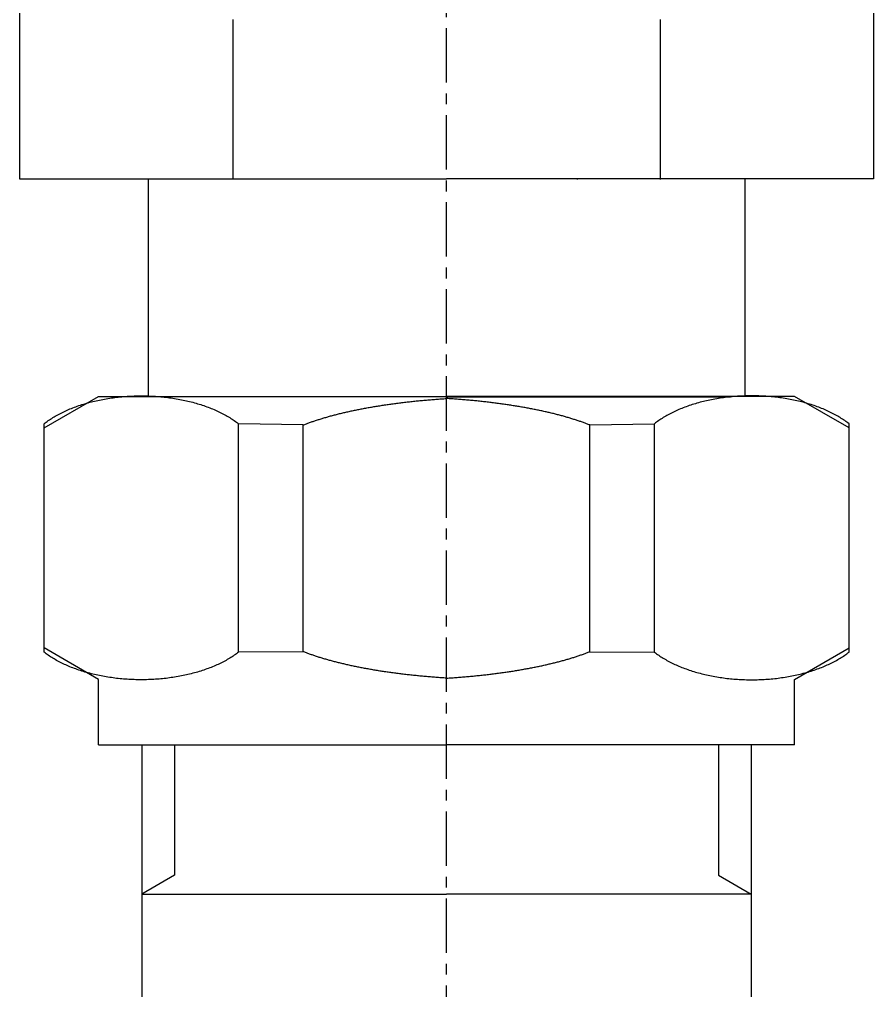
# Model space of a CAD drawing. Extents: x -13.7 to 69.9, y 117.1 to 202.8.
# Drawn here: x 34.22 to 53.85, y 159.96 to 182.28 of the extents above; entities that cross this region are included whole.
import ezdxf

# ---------------------------------------------------------------- set-up
doc = ezdxf.new("R2010")
doc.units = 0
doc.linetypes.add('CENTER', pattern=[2, 1.25, -0.25, 0.25, -0.25])
doc.layers.get('0').update_dxf_attribs({"linetype": 'CONTINUOUS'})
doc.layers.add('CENTER', color=1, linetype='CENTER')

msp = doc.modelspace()

# ---------------------------------------------------------------- linework, layer by layer
at = {"color": 7, "linetype": 'CONTINUOUS'}
for p, q in [((34.22, 182.837), (34.22, 178.61)), ((53.85, 182.837), (53.85, 178.61)), ((39.127, 182.276), (39.127, 178.596)), ((48.942, 182.276), (48.942, 178.596)), ((34.22, 178.61), (44.035, 178.61)), ((37.177, 178.61), (37.177, 173.61)), ((41.035, 178.61), (41.035, 178.596)), ((53.85, 178.61), (44.035, 178.61)), ((47.035, 178.61), (47.035, 178.596)), ((50.893, 178.61), (50.893, 173.61)), ((34.785, 172.889), (36.035, 173.61)), ((36.035, 173.61), (44.035, 173.61)), ((44.035, 173.602), (37.512, 173.602)), ((52.035, 173.61), (44.035, 173.61)), ((44.035, 173.602), (50.558, 173.602)), ((53.285, 172.889), (52.035, 173.61)), ((34.785, 167.736), (34.785, 172.984)), ((39.257, 167.736), (39.257, 172.984)), ((40.74, 172.956), (39.257, 172.984)), ((40.74, 167.747), (40.74, 172.956)), ((47.33, 172.956), (48.813, 172.984)), ((47.33, 167.747), (47.33, 172.956)), ((48.813, 167.736), (48.813, 172.984)), ((53.285, 167.736), (53.285, 172.984)), ((34.785, 167.832), (34.785, 172.889)), ((53.285, 167.832), (53.285, 172.889)), ((36.035, 167.11), (34.785, 167.832)), ((52.035, 167.11), (53.285, 167.832)), ((40.74, 167.747), (39.257, 167.736)), ((47.33, 167.747), (48.813, 167.736)), ((36.035, 165.61), (36.035, 167.11)), ((52.035, 165.61), (52.035, 167.11)), ((36.035, 165.61), (44.035, 165.61)), ((37.035, 165.61), (37.035, 158.707)), ((52.035, 165.61), (44.035, 165.61)), ((51.035, 165.61), (51.035, 158.707)), ((37.785, 162.61), (37.035, 162.177)), ((50.285, 162.61), (51.035, 162.177)), ((37.035, 162.177), (44.035, 162.177)), ((51.035, 162.177), (44.035, 162.177))]:
    msp.add_line(p, q, dxfattribs=at)
at = {"color": 3, "linetype": 'CONTINUOUS'}
for p, q in [((37.785, 165.61), (37.785, 162.61)), ((50.285, 165.61), (50.285, 162.61))]:
    msp.add_line(p, q, dxfattribs=at)
at = {"color": 7, "linetype": 'CONTINUOUS'}
for points in [[(34.785, 172.984, 0), (34.809, 173.003, 0), (34.833, 173.021, 0), (34.858, 173.039, 0), (34.883, 173.057, 0), (34.909, 173.075, 0), (34.935, 173.092, 0), (34.962, 173.109, 0), (34.989, 173.126, 0), (35.017, 173.143, 0), (35.045, 173.159, 0), (35.074, 173.175, 0), (35.103, 173.191, 0), (35.132, 173.207, 0), (35.162, 173.223, 0), (35.192, 173.238, 0), (35.223, 173.253, 0), (35.254, 173.268, 0), (35.285, 173.282, 0), (35.317, 173.297, 0), (35.349, 173.31, 0), (35.382, 173.324, 0), (35.415, 173.338, 0), (35.448, 173.351, 0), (35.482, 173.364, 0), (35.516, 173.376, 0), (35.55, 173.389, 0), (35.585, 173.401, 0), (35.62, 173.412, 0), (35.655, 173.424, 0), (35.691, 173.435, 0), (35.727, 173.446, 0), (35.763, 173.456, 0), (35.799, 173.467, 0), (35.836, 173.477, 0), (35.873, 173.486, 0), (35.91, 173.496, 0), (35.947, 173.505, 0), (35.985, 173.513, 0), (36.023, 173.522, 0), (36.061, 173.53, 0), (36.1, 173.538, 0), (36.138, 173.545, 0), (36.177, 173.552, 0), (36.216, 173.559, 0), (36.255, 173.566, 0), (36.294, 173.572, 0), (36.334, 173.578, 0), (36.373, 173.583, 0), (36.413, 173.589, 0), (36.453, 173.593, 0), (36.493, 173.598, 0), (36.533, 173.602, 0), (36.574, 173.606, 0), (36.614, 173.61, 0), (36.654, 173.613, 0), (36.695, 173.616, 0), (36.736, 173.618, 0), (36.776, 173.62, 0), (36.817, 173.622, 0), (36.858, 173.624, 0), (36.898, 173.625, 0), (36.939, 173.626, 0), (36.98, 173.626, 0), (37.021, 173.626, 0), (37.062, 173.626, 0), (37.103, 173.626, 0), (37.144, 173.625, 0), (37.184, 173.624, 0), (37.225, 173.622, 0), (37.266, 173.62, 0), (37.306, 173.618, 0), (37.347, 173.616, 0), (37.388, 173.613, 0), (37.428, 173.61, 0), (37.468, 173.606, 0), (37.509, 173.602, 0), (37.549, 173.598, 0), (37.589, 173.593, 0), (37.629, 173.589, 0), (37.668, 173.583, 0), (37.708, 173.578, 0), (37.748, 173.572, 0), (37.787, 173.566, 0), (37.826, 173.559, 0), (37.865, 173.552, 0), (37.904, 173.545, 0), (37.942, 173.538, 0), (37.981, 173.53, 0), (38.019, 173.522, 0), (38.057, 173.513, 0), (38.094, 173.505, 0), (38.132, 173.496, 0), (38.169, 173.486, 0), (38.206, 173.477, 0), (38.243, 173.467, 0), (38.279, 173.456, 0), (38.315, 173.446, 0), (38.351, 173.435, 0), (38.387, 173.424, 0), (38.422, 173.412, 0), (38.457, 173.401, 0), (38.492, 173.389, 0), (38.526, 173.376, 0), (38.56, 173.364, 0), (38.594, 173.351, 0), (38.627, 173.338, 0), (38.66, 173.324, 0), (38.692, 173.31, 0), (38.725, 173.297, 0), (38.757, 173.282, 0), (38.788, 173.268, 0), (38.819, 173.253, 0), (38.85, 173.238, 0), (38.88, 173.223, 0), (38.91, 173.207, 0), (38.939, 173.191, 0), (38.968, 173.175, 0), (38.997, 173.159, 0), (39.025, 173.143, 0), (39.052, 173.126, 0), (39.08, 173.109, 0), (39.106, 173.092, 0), (39.133, 173.075, 0), (39.158, 173.057, 0), (39.184, 173.039, 0), (39.209, 173.021, 0), (39.233, 173.003, 0), (39.257, 172.984, 0)], [(53.285, 172.984, 0), (53.261, 173.003, 0), (53.237, 173.021, 0), (53.212, 173.039, 0), (53.186, 173.057, 0), (53.16, 173.075, 0), (53.134, 173.092, 0), (53.108, 173.109, 0), (53.08, 173.126, 0), (53.053, 173.143, 0), (53.025, 173.159, 0), (52.996, 173.175, 0), (52.967, 173.191, 0), (52.938, 173.207, 0), (52.908, 173.223, 0), (52.877, 173.238, 0), (52.847, 173.253, 0), (52.816, 173.268, 0), (52.784, 173.282, 0), (52.752, 173.297, 0), (52.72, 173.31, 0), (52.688, 173.324, 0), (52.655, 173.338, 0), (52.621, 173.351, 0), (52.588, 173.364, 0), (52.554, 173.376, 0), (52.52, 173.389, 0), (52.485, 173.401, 0), (52.45, 173.412, 0), (52.415, 173.424, 0), (52.379, 173.435, 0), (52.343, 173.446, 0), (52.307, 173.456, 0), (52.271, 173.467, 0), (52.234, 173.477, 0), (52.197, 173.486, 0), (52.16, 173.496, 0), (52.122, 173.505, 0), (52.085, 173.513, 0), (52.047, 173.522, 0), (52.008, 173.53, 0), (51.97, 173.538, 0), (51.931, 173.545, 0), (51.893, 173.552, 0), (51.854, 173.559, 0), (51.815, 173.566, 0), (51.775, 173.572, 0), (51.736, 173.578, 0), (51.696, 173.583, 0), (51.657, 173.589, 0), (51.617, 173.593, 0), (51.577, 173.598, 0), (51.536, 173.602, 0), (51.496, 173.606, 0), (51.456, 173.61, 0), (51.415, 173.613, 0), (51.375, 173.616, 0), (51.334, 173.618, 0), (51.294, 173.62, 0), (51.253, 173.622, 0), (51.212, 173.624, 0), (51.171, 173.625, 0), (51.13, 173.626, 0), (51.09, 173.626, 0), (51.049, 173.626, 0), (51.008, 173.626, 0), (50.967, 173.626, 0), (50.926, 173.625, 0), (50.886, 173.624, 0), (50.845, 173.622, 0), (50.804, 173.62, 0), (50.763, 173.618, 0), (50.723, 173.616, 0), (50.682, 173.613, 0), (50.642, 173.61, 0), (50.601, 173.606, 0), (50.561, 173.602, 0), (50.521, 173.598, 0), (50.481, 173.593, 0), (50.441, 173.589, 0), (50.401, 173.583, 0), (50.362, 173.578, 0), (50.322, 173.572, 0), (50.283, 173.566, 0), (50.244, 173.559, 0), (50.205, 173.552, 0), (50.166, 173.545, 0), (50.127, 173.538, 0), (50.089, 173.53, 0), (50.051, 173.522, 0), (50.013, 173.513, 0), (49.975, 173.505, 0), (49.938, 173.496, 0), (49.901, 173.486, 0), (49.864, 173.477, 0), (49.827, 173.467, 0), (49.791, 173.456, 0), (49.754, 173.446, 0), (49.718, 173.435, 0), (49.683, 173.424, 0), (49.648, 173.412, 0), (49.613, 173.401, 0), (49.578, 173.389, 0), (49.544, 173.376, 0), (49.51, 173.364, 0), (49.476, 173.351, 0), (49.443, 173.338, 0), (49.41, 173.324, 0), (49.377, 173.31, 0), (49.345, 173.297, 0), (49.313, 173.282, 0), (49.282, 173.268, 0), (49.251, 173.253, 0), (49.22, 173.238, 0), (49.19, 173.223, 0), (49.16, 173.207, 0), (49.131, 173.191, 0), (49.102, 173.175, 0), (49.073, 173.159, 0), (49.045, 173.143, 0), (49.017, 173.126, 0), (48.99, 173.109, 0), (48.963, 173.092, 0), (48.937, 173.075, 0), (48.911, 173.057, 0), (48.886, 173.039, 0), (48.861, 173.021, 0), (48.837, 173.003, 0), (48.813, 172.984, 0)], [(40.74, 172.956, 0), (40.758, 172.963, 0), (40.777, 172.97, 0), (40.795, 172.978, 0), (40.814, 172.985, 0), (40.833, 172.992, 0), (40.851, 172.999, 0), (40.87, 173.005, 0), (40.89, 173.012, 0), (40.909, 173.019, 0), (40.929, 173.026, 0), (40.948, 173.033, 0), (40.968, 173.04, 0), (40.988, 173.047, 0), (41.008, 173.053, 0), (41.028, 173.06, 0), (41.049, 173.067, 0), (41.069, 173.073, 0), (41.09, 173.08, 0), (41.111, 173.086, 0), (41.132, 173.093, 0), (41.153, 173.1, 0), (41.174, 173.106, 0), (41.195, 173.112, 0), (41.217, 173.119, 0), (41.238, 173.125, 0), (41.26, 173.132, 0), (41.282, 173.138, 0), (41.304, 173.144, 0), (41.326, 173.15, 0), (41.348, 173.157, 0), (41.371, 173.163, 0), (41.393, 173.169, 0), (41.416, 173.175, 0), (41.439, 173.181, 0), (41.462, 173.187, 0), (41.485, 173.193, 0), (41.508, 173.199, 0), (41.531, 173.205, 0), (41.555, 173.211, 0), (41.578, 173.217, 0), (41.602, 173.222, 0), (41.626, 173.228, 0), (41.65, 173.234, 0), (41.674, 173.24, 0), (41.698, 173.245, 0), (41.722, 173.251, 0), (41.747, 173.256, 0), (41.771, 173.262, 0), (41.796, 173.267, 0), (41.821, 173.273, 0), (41.845, 173.278, 0), (41.87, 173.284, 0), (41.895, 173.289, 0), (41.921, 173.294, 0), (41.946, 173.299, 0), (41.971, 173.305, 0), (41.997, 173.31, 0), (42.023, 173.315, 0), (42.048, 173.32, 0), (42.074, 173.325, 0), (42.1, 173.33, 0), (42.126, 173.335, 0), (42.153, 173.34, 0), (42.179, 173.345, 0), (42.205, 173.35, 0), (42.232, 173.355, 0), (42.258, 173.359, 0), (42.285, 173.364, 0), (42.312, 173.369, 0), (42.339, 173.373, 0), (42.366, 173.378, 0), (42.393, 173.382, 0), (42.42, 173.387, 0), (42.447, 173.391, 0), (42.475, 173.396, 0), (42.502, 173.4, 0), (42.53, 173.405, 0), (42.557, 173.409, 0), (42.585, 173.413, 0), (42.613, 173.417, 0), (42.641, 173.421, 0), (42.669, 173.426, 0), (42.697, 173.43, 0), (42.725, 173.434, 0), (42.753, 173.438, 0), (42.782, 173.442, 0), (42.81, 173.445, 0), (42.839, 173.449, 0), (42.867, 173.453, 0), (42.896, 173.457, 0), (42.925, 173.461, 0), (42.953, 173.464, 0), (42.982, 173.468, 0), (43.011, 173.471, 0), (43.04, 173.475, 0), (43.069, 173.478, 0), (43.099, 173.482, 0), (43.128, 173.485, 0), (43.157, 173.489, 0), (43.187, 173.492, 0), (43.216, 173.495, 0), (43.246, 173.498, 0), (43.275, 173.501, 0), (43.305, 173.505, 0), (43.335, 173.508, 0), (43.365, 173.511, 0), (43.395, 173.514, 0), (43.425, 173.516, 0), (43.455, 173.519, 0), (43.485, 173.522, 0), (43.515, 173.525, 0), (43.545, 173.528, 0), (43.575, 173.53, 0), (43.605, 173.533, 0), (43.636, 173.536, 0), (43.666, 173.538, 0), (43.697, 173.541, 0), (43.727, 173.543, 0), (43.758, 173.545, 0), (43.788, 173.548, 0), (43.819, 173.55, 0), (43.85, 173.552, 0), (43.88, 173.554, 0), (43.911, 173.557, 0), (43.942, 173.559, 0), (43.973, 173.561, 0), (44.004, 173.563, 0), (44.035, 173.565, 0)], [(47.33, 172.956, 0), (47.312, 172.963, 0), (47.293, 172.97, 0), (47.275, 172.978, 0), (47.256, 172.985, 0), (47.237, 172.992, 0), (47.218, 172.999, 0), (47.199, 173.005, 0), (47.18, 173.012, 0), (47.161, 173.019, 0), (47.141, 173.026, 0), (47.121, 173.033, 0), (47.102, 173.04, 0), (47.082, 173.047, 0), (47.062, 173.053, 0), (47.041, 173.06, 0), (47.021, 173.067, 0), (47.001, 173.073, 0), (46.98, 173.08, 0), (46.959, 173.086, 0), (46.938, 173.093, 0), (46.917, 173.1, 0), (46.896, 173.106, 0), (46.874, 173.112, 0), (46.853, 173.119, 0), (46.831, 173.125, 0), (46.81, 173.132, 0), (46.788, 173.138, 0), (46.766, 173.144, 0), (46.744, 173.15, 0), (46.721, 173.157, 0), (46.699, 173.163, 0), (46.676, 173.169, 0), (46.654, 173.175, 0), (46.631, 173.181, 0), (46.608, 173.187, 0), (46.585, 173.193, 0), (46.562, 173.199, 0), (46.538, 173.205, 0), (46.515, 173.211, 0), (46.491, 173.217, 0), (46.468, 173.222, 0), (46.444, 173.228, 0), (46.42, 173.234, 0), (46.396, 173.24, 0), (46.372, 173.245, 0), (46.347, 173.251, 0), (46.323, 173.256, 0), (46.299, 173.262, 0), (46.274, 173.267, 0), (46.249, 173.273, 0), (46.224, 173.278, 0), (46.199, 173.284, 0), (46.174, 173.289, 0), (46.149, 173.294, 0), (46.124, 173.299, 0), (46.098, 173.305, 0), (46.073, 173.31, 0), (46.047, 173.315, 0), (46.021, 173.32, 0), (45.995, 173.325, 0), (45.969, 173.33, 0), (45.943, 173.335, 0), (45.917, 173.34, 0), (45.891, 173.345, 0), (45.865, 173.35, 0), (45.838, 173.355, 0), (45.812, 173.359, 0), (45.785, 173.364, 0), (45.758, 173.369, 0), (45.731, 173.373, 0), (45.704, 173.378, 0), (45.677, 173.382, 0), (45.65, 173.387, 0), (45.623, 173.391, 0), (45.595, 173.396, 0), (45.568, 173.4, 0), (45.54, 173.405, 0), (45.513, 173.409, 0), (45.485, 173.413, 0), (45.457, 173.417, 0), (45.429, 173.421, 0), (45.401, 173.426, 0), (45.373, 173.43, 0), (45.345, 173.434, 0), (45.316, 173.438, 0), (45.288, 173.442, 0), (45.26, 173.445, 0), (45.231, 173.449, 0), (45.203, 173.453, 0), (45.174, 173.457, 0), (45.145, 173.461, 0), (45.116, 173.464, 0), (45.087, 173.468, 0), (45.058, 173.471, 0), (45.029, 173.475, 0), (45, 173.478, 0), (44.971, 173.482, 0), (44.942, 173.485, 0), (44.912, 173.489, 0), (44.883, 173.492, 0), (44.853, 173.495, 0), (44.824, 173.498, 0), (44.794, 173.501, 0), (44.765, 173.505, 0), (44.735, 173.508, 0), (44.705, 173.511, 0), (44.675, 173.514, 0), (44.645, 173.516, 0), (44.615, 173.519, 0), (44.585, 173.522, 0), (44.555, 173.525, 0), (44.525, 173.528, 0), (44.495, 173.53, 0), (44.464, 173.533, 0), (44.434, 173.536, 0), (44.404, 173.538, 0), (44.373, 173.541, 0), (44.343, 173.543, 0), (44.312, 173.545, 0), (44.281, 173.548, 0), (44.251, 173.55, 0), (44.22, 173.552, 0), (44.189, 173.554, 0), (44.158, 173.557, 0), (44.128, 173.559, 0), (44.097, 173.561, 0), (44.066, 173.563, 0), (44.035, 173.565, 0)], [(39.257, 167.736, 0), (39.233, 167.718, 0), (39.209, 167.7, 0), (39.184, 167.682, 0), (39.158, 167.665, 0), (39.133, 167.647, 0), (39.106, 167.63, 0), (39.08, 167.613, 0), (39.052, 167.596, 0), (39.025, 167.58, 0), (38.997, 167.564, 0), (38.968, 167.548, 0), (38.939, 167.532, 0), (38.91, 167.516, 0), (38.88, 167.501, 0), (38.85, 167.486, 0), (38.819, 167.471, 0), (38.788, 167.456, 0), (38.757, 167.442, 0), (38.725, 167.428, 0), (38.692, 167.414, 0), (38.66, 167.401, 0), (38.627, 167.387, 0), (38.594, 167.374, 0), (38.56, 167.361, 0), (38.526, 167.349, 0), (38.492, 167.337, 0), (38.457, 167.325, 0), (38.422, 167.313, 0), (38.387, 167.302, 0), (38.351, 167.291, 0), (38.315, 167.28, 0), (38.279, 167.27, 0), (38.243, 167.26, 0), (38.206, 167.25, 0), (38.169, 167.24, 0), (38.132, 167.231, 0), (38.094, 167.222, 0), (38.057, 167.213, 0), (38.019, 167.205, 0), (37.981, 167.197, 0), (37.942, 167.189, 0), (37.904, 167.182, 0), (37.865, 167.175, 0), (37.826, 167.168, 0), (37.787, 167.162, 0), (37.748, 167.156, 0), (37.708, 167.15, 0), (37.668, 167.144, 0), (37.629, 167.139, 0), (37.589, 167.134, 0), (37.549, 167.13, 0), (37.509, 167.126, 0), (37.468, 167.122, 0), (37.428, 167.118, 0), (37.388, 167.115, 0), (37.347, 167.112, 0), (37.306, 167.11, 0), (37.266, 167.108, 0), (37.225, 167.106, 0), (37.184, 167.104, 0), (37.144, 167.103, 0), (37.103, 167.102, 0), (37.062, 167.102, 0), (37.021, 167.102, 0), (36.98, 167.102, 0), (36.939, 167.102, 0), (36.898, 167.103, 0), (36.858, 167.104, 0), (36.817, 167.106, 0), (36.776, 167.108, 0), (36.736, 167.11, 0), (36.695, 167.112, 0), (36.654, 167.115, 0), (36.614, 167.118, 0), (36.574, 167.122, 0), (36.533, 167.126, 0), (36.493, 167.13, 0), (36.453, 167.134, 0), (36.413, 167.139, 0), (36.373, 167.144, 0), (36.334, 167.15, 0), (36.294, 167.156, 0), (36.255, 167.162, 0), (36.216, 167.168, 0), (36.177, 167.175, 0), (36.138, 167.182, 0), (36.1, 167.189, 0), (36.061, 167.197, 0), (36.023, 167.205, 0), (35.985, 167.213, 0), (35.947, 167.222, 0), (35.91, 167.231, 0), (35.873, 167.24, 0), (35.836, 167.25, 0), (35.799, 167.26, 0), (35.763, 167.27, 0), (35.727, 167.28, 0), (35.691, 167.291, 0), (35.655, 167.302, 0), (35.62, 167.313, 0), (35.585, 167.325, 0), (35.55, 167.337, 0), (35.516, 167.349, 0), (35.482, 167.361, 0), (35.448, 167.374, 0), (35.415, 167.387, 0), (35.382, 167.401, 0), (35.349, 167.414, 0), (35.317, 167.428, 0), (35.285, 167.442, 0), (35.254, 167.456, 0), (35.223, 167.471, 0), (35.192, 167.486, 0), (35.162, 167.501, 0), (35.132, 167.516, 0), (35.103, 167.532, 0), (35.074, 167.548, 0), (35.045, 167.564, 0), (35.017, 167.58, 0), (34.989, 167.596, 0), (34.962, 167.613, 0), (34.935, 167.63, 0), (34.909, 167.647, 0), (34.883, 167.665, 0), (34.858, 167.682, 0), (34.833, 167.7, 0), (34.809, 167.718, 0), (34.785, 167.736, 0)], [(44.035, 167.139, 0), (44.004, 167.141, 0), (43.973, 167.143, 0), (43.942, 167.145, 0), (43.911, 167.147, 0), (43.88, 167.149, 0), (43.85, 167.151, 0), (43.819, 167.154, 0), (43.788, 167.156, 0), (43.758, 167.158, 0), (43.727, 167.161, 0), (43.697, 167.163, 0), (43.666, 167.166, 0), (43.636, 167.168, 0), (43.605, 167.171, 0), (43.575, 167.173, 0), (43.545, 167.176, 0), (43.515, 167.179, 0), (43.485, 167.181, 0), (43.455, 167.184, 0), (43.425, 167.187, 0), (43.395, 167.19, 0), (43.365, 167.193, 0), (43.335, 167.196, 0), (43.305, 167.199, 0), (43.275, 167.202, 0), (43.246, 167.205, 0), (43.216, 167.209, 0), (43.187, 167.212, 0), (43.157, 167.215, 0), (43.128, 167.218, 0), (43.099, 167.222, 0), (43.069, 167.225, 0), (43.04, 167.229, 0), (43.011, 167.232, 0), (42.982, 167.236, 0), (42.953, 167.239, 0), (42.925, 167.243, 0), (42.896, 167.247, 0), (42.867, 167.251, 0), (42.839, 167.254, 0), (42.81, 167.258, 0), (42.782, 167.262, 0), (42.753, 167.266, 0), (42.725, 167.27, 0), (42.697, 167.274, 0), (42.669, 167.278, 0), (42.641, 167.282, 0), (42.613, 167.286, 0), (42.585, 167.29, 0), (42.557, 167.295, 0), (42.53, 167.299, 0), (42.502, 167.303, 0), (42.475, 167.308, 0), (42.447, 167.312, 0), (42.42, 167.317, 0), (42.393, 167.321, 0), (42.366, 167.326, 0), (42.339, 167.33, 0), (42.312, 167.335, 0), (42.285, 167.34, 0), (42.258, 167.344, 0), (42.232, 167.349, 0), (42.205, 167.354, 0), (42.179, 167.359, 0), (42.153, 167.364, 0), (42.126, 167.368, 0), (42.1, 167.373, 0), (42.074, 167.378, 0), (42.048, 167.384, 0), (42.023, 167.389, 0), (41.997, 167.394, 0), (41.971, 167.399, 0), (41.946, 167.404, 0), (41.921, 167.409, 0), (41.895, 167.415, 0), (41.87, 167.42, 0), (41.845, 167.425, 0), (41.821, 167.431, 0), (41.796, 167.436, 0), (41.771, 167.442, 0), (41.747, 167.447, 0), (41.722, 167.453, 0), (41.698, 167.458, 0), (41.674, 167.464, 0), (41.65, 167.47, 0), (41.626, 167.475, 0), (41.602, 167.481, 0), (41.578, 167.487, 0), (41.555, 167.493, 0), (41.531, 167.499, 0), (41.508, 167.505, 0), (41.485, 167.511, 0), (41.462, 167.517, 0), (41.439, 167.523, 0), (41.416, 167.529, 0), (41.393, 167.535, 0), (41.371, 167.541, 0), (41.348, 167.547, 0), (41.326, 167.553, 0), (41.304, 167.559, 0), (41.282, 167.566, 0), (41.26, 167.572, 0), (41.238, 167.578, 0), (41.217, 167.585, 0), (41.195, 167.591, 0), (41.174, 167.598, 0), (41.153, 167.604, 0), (41.132, 167.611, 0), (41.111, 167.617, 0), (41.09, 167.624, 0), (41.069, 167.63, 0), (41.049, 167.637, 0), (41.028, 167.644, 0), (41.008, 167.65, 0), (40.988, 167.657, 0), (40.968, 167.664, 0), (40.948, 167.671, 0), (40.929, 167.677, 0), (40.909, 167.684, 0), (40.89, 167.691, 0), (40.87, 167.698, 0), (40.851, 167.705, 0), (40.833, 167.712, 0), (40.814, 167.719, 0), (40.795, 167.726, 0), (40.777, 167.733, 0), (40.758, 167.74, 0), (40.74, 167.747, 0)], [(44.035, 167.139, 0), (44.066, 167.141, 0), (44.097, 167.143, 0), (44.128, 167.145, 0), (44.158, 167.147, 0), (44.189, 167.149, 0), (44.22, 167.151, 0), (44.251, 167.154, 0), (44.281, 167.156, 0), (44.312, 167.158, 0), (44.343, 167.161, 0), (44.373, 167.163, 0), (44.404, 167.166, 0), (44.434, 167.168, 0), (44.464, 167.171, 0), (44.495, 167.173, 0), (44.525, 167.176, 0), (44.555, 167.179, 0), (44.585, 167.181, 0), (44.615, 167.184, 0), (44.645, 167.187, 0), (44.675, 167.19, 0), (44.705, 167.193, 0), (44.735, 167.196, 0), (44.765, 167.199, 0), (44.794, 167.202, 0), (44.824, 167.205, 0), (44.853, 167.209, 0), (44.883, 167.212, 0), (44.912, 167.215, 0), (44.942, 167.218, 0), (44.971, 167.222, 0), (45, 167.225, 0), (45.029, 167.229, 0), (45.058, 167.232, 0), (45.087, 167.236, 0), (45.116, 167.239, 0), (45.145, 167.243, 0), (45.174, 167.247, 0), (45.203, 167.251, 0), (45.231, 167.254, 0), (45.26, 167.258, 0), (45.288, 167.262, 0), (45.316, 167.266, 0), (45.345, 167.27, 0), (45.373, 167.274, 0), (45.401, 167.278, 0), (45.429, 167.282, 0), (45.457, 167.286, 0), (45.485, 167.29, 0), (45.513, 167.295, 0), (45.54, 167.299, 0), (45.568, 167.303, 0), (45.595, 167.308, 0), (45.623, 167.312, 0), (45.65, 167.317, 0), (45.677, 167.321, 0), (45.704, 167.326, 0), (45.731, 167.33, 0), (45.758, 167.335, 0), (45.785, 167.34, 0), (45.812, 167.344, 0), (45.838, 167.349, 0), (45.865, 167.354, 0), (45.891, 167.359, 0), (45.917, 167.364, 0), (45.943, 167.368, 0), (45.969, 167.373, 0), (45.995, 167.378, 0), (46.021, 167.384, 0), (46.047, 167.389, 0), (46.073, 167.394, 0), (46.098, 167.399, 0), (46.124, 167.404, 0), (46.149, 167.409, 0), (46.174, 167.415, 0), (46.199, 167.42, 0), (46.224, 167.425, 0), (46.249, 167.431, 0), (46.274, 167.436, 0), (46.299, 167.442, 0), (46.323, 167.447, 0), (46.347, 167.453, 0), (46.372, 167.458, 0), (46.396, 167.464, 0), (46.42, 167.47, 0), (46.444, 167.475, 0), (46.468, 167.481, 0), (46.491, 167.487, 0), (46.515, 167.493, 0), (46.538, 167.499, 0), (46.562, 167.505, 0), (46.585, 167.511, 0), (46.608, 167.517, 0), (46.631, 167.523, 0), (46.654, 167.529, 0), (46.676, 167.535, 0), (46.699, 167.541, 0), (46.721, 167.547, 0), (46.744, 167.553, 0), (46.766, 167.559, 0), (46.788, 167.566, 0), (46.81, 167.572, 0), (46.831, 167.578, 0), (46.853, 167.585, 0), (46.874, 167.591, 0), (46.896, 167.598, 0), (46.917, 167.604, 0), (46.938, 167.611, 0), (46.959, 167.617, 0), (46.98, 167.624, 0), (47.001, 167.63, 0), (47.021, 167.637, 0), (47.041, 167.644, 0), (47.062, 167.65, 0), (47.082, 167.657, 0), (47.102, 167.664, 0), (47.121, 167.671, 0), (47.141, 167.677, 0), (47.161, 167.684, 0), (47.18, 167.691, 0), (47.199, 167.698, 0), (47.218, 167.705, 0), (47.237, 167.712, 0), (47.256, 167.719, 0), (47.275, 167.726, 0), (47.293, 167.733, 0), (47.312, 167.74, 0), (47.33, 167.747, 0)], [(48.813, 167.736, 0), (48.837, 167.718, 0), (48.861, 167.7, 0), (48.886, 167.682, 0), (48.911, 167.665, 0), (48.937, 167.647, 0), (48.963, 167.63, 0), (48.99, 167.613, 0), (49.017, 167.596, 0), (49.045, 167.58, 0), (49.073, 167.564, 0), (49.102, 167.548, 0), (49.131, 167.532, 0), (49.16, 167.516, 0), (49.19, 167.501, 0), (49.22, 167.486, 0), (49.251, 167.471, 0), (49.282, 167.456, 0), (49.313, 167.442, 0), (49.345, 167.428, 0), (49.377, 167.414, 0), (49.41, 167.401, 0), (49.443, 167.387, 0), (49.476, 167.374, 0), (49.51, 167.361, 0), (49.544, 167.349, 0), (49.578, 167.337, 0), (49.613, 167.325, 0), (49.648, 167.313, 0), (49.683, 167.302, 0), (49.718, 167.291, 0), (49.754, 167.28, 0), (49.791, 167.27, 0), (49.827, 167.26, 0), (49.864, 167.25, 0), (49.901, 167.24, 0), (49.938, 167.231, 0), (49.975, 167.222, 0), (50.013, 167.213, 0), (50.051, 167.205, 0), (50.089, 167.197, 0), (50.127, 167.189, 0), (50.166, 167.182, 0), (50.205, 167.175, 0), (50.244, 167.168, 0), (50.283, 167.162, 0), (50.322, 167.156, 0), (50.362, 167.15, 0), (50.401, 167.144, 0), (50.441, 167.139, 0), (50.481, 167.134, 0), (50.521, 167.13, 0), (50.561, 167.126, 0), (50.601, 167.122, 0), (50.642, 167.118, 0), (50.682, 167.115, 0), (50.723, 167.112, 0), (50.763, 167.11, 0), (50.804, 167.108, 0), (50.845, 167.106, 0), (50.886, 167.104, 0), (50.926, 167.103, 0), (50.967, 167.102, 0), (51.008, 167.102, 0), (51.049, 167.102, 0), (51.09, 167.102, 0), (51.13, 167.102, 0), (51.171, 167.103, 0), (51.212, 167.104, 0), (51.253, 167.106, 0), (51.294, 167.108, 0), (51.334, 167.11, 0), (51.375, 167.112, 0), (51.415, 167.115, 0), (51.456, 167.118, 0), (51.496, 167.122, 0), (51.536, 167.126, 0), (51.577, 167.13, 0), (51.617, 167.134, 0), (51.657, 167.139, 0), (51.696, 167.144, 0), (51.736, 167.15, 0), (51.775, 167.156, 0), (51.815, 167.162, 0), (51.854, 167.168, 0), (51.893, 167.175, 0), (51.931, 167.182, 0), (51.97, 167.189, 0), (52.008, 167.197, 0), (52.047, 167.205, 0), (52.085, 167.213, 0), (52.122, 167.222, 0), (52.16, 167.231, 0), (52.197, 167.24, 0), (52.234, 167.25, 0), (52.271, 167.26, 0), (52.307, 167.27, 0), (52.343, 167.28, 0), (52.379, 167.291, 0), (52.415, 167.302, 0), (52.45, 167.313, 0), (52.485, 167.325, 0), (52.52, 167.337, 0), (52.554, 167.349, 0), (52.588, 167.361, 0), (52.621, 167.374, 0), (52.655, 167.387, 0), (52.688, 167.401, 0), (52.72, 167.414, 0), (52.752, 167.428, 0), (52.784, 167.442, 0), (52.816, 167.456, 0), (52.847, 167.471, 0), (52.877, 167.486, 0), (52.908, 167.501, 0), (52.938, 167.516, 0), (52.967, 167.532, 0), (52.996, 167.548, 0), (53.025, 167.564, 0), (53.053, 167.58, 0), (53.08, 167.596, 0), (53.108, 167.613, 0), (53.134, 167.63, 0), (53.16, 167.647, 0), (53.186, 167.665, 0), (53.212, 167.682, 0), (53.237, 167.7, 0), (53.261, 167.718, 0), (53.285, 167.736, 0)]]:
    msp.add_polyline3d(points, dxfattribs=at)
at = {"layer": 'CENTER', "color": 1, "linetype": 'CENTER'}
msp.add_line((44.035, 134.825), (44.035, 202.788), dxfattribs=at)

doc.saveas('drawing.dxf')
